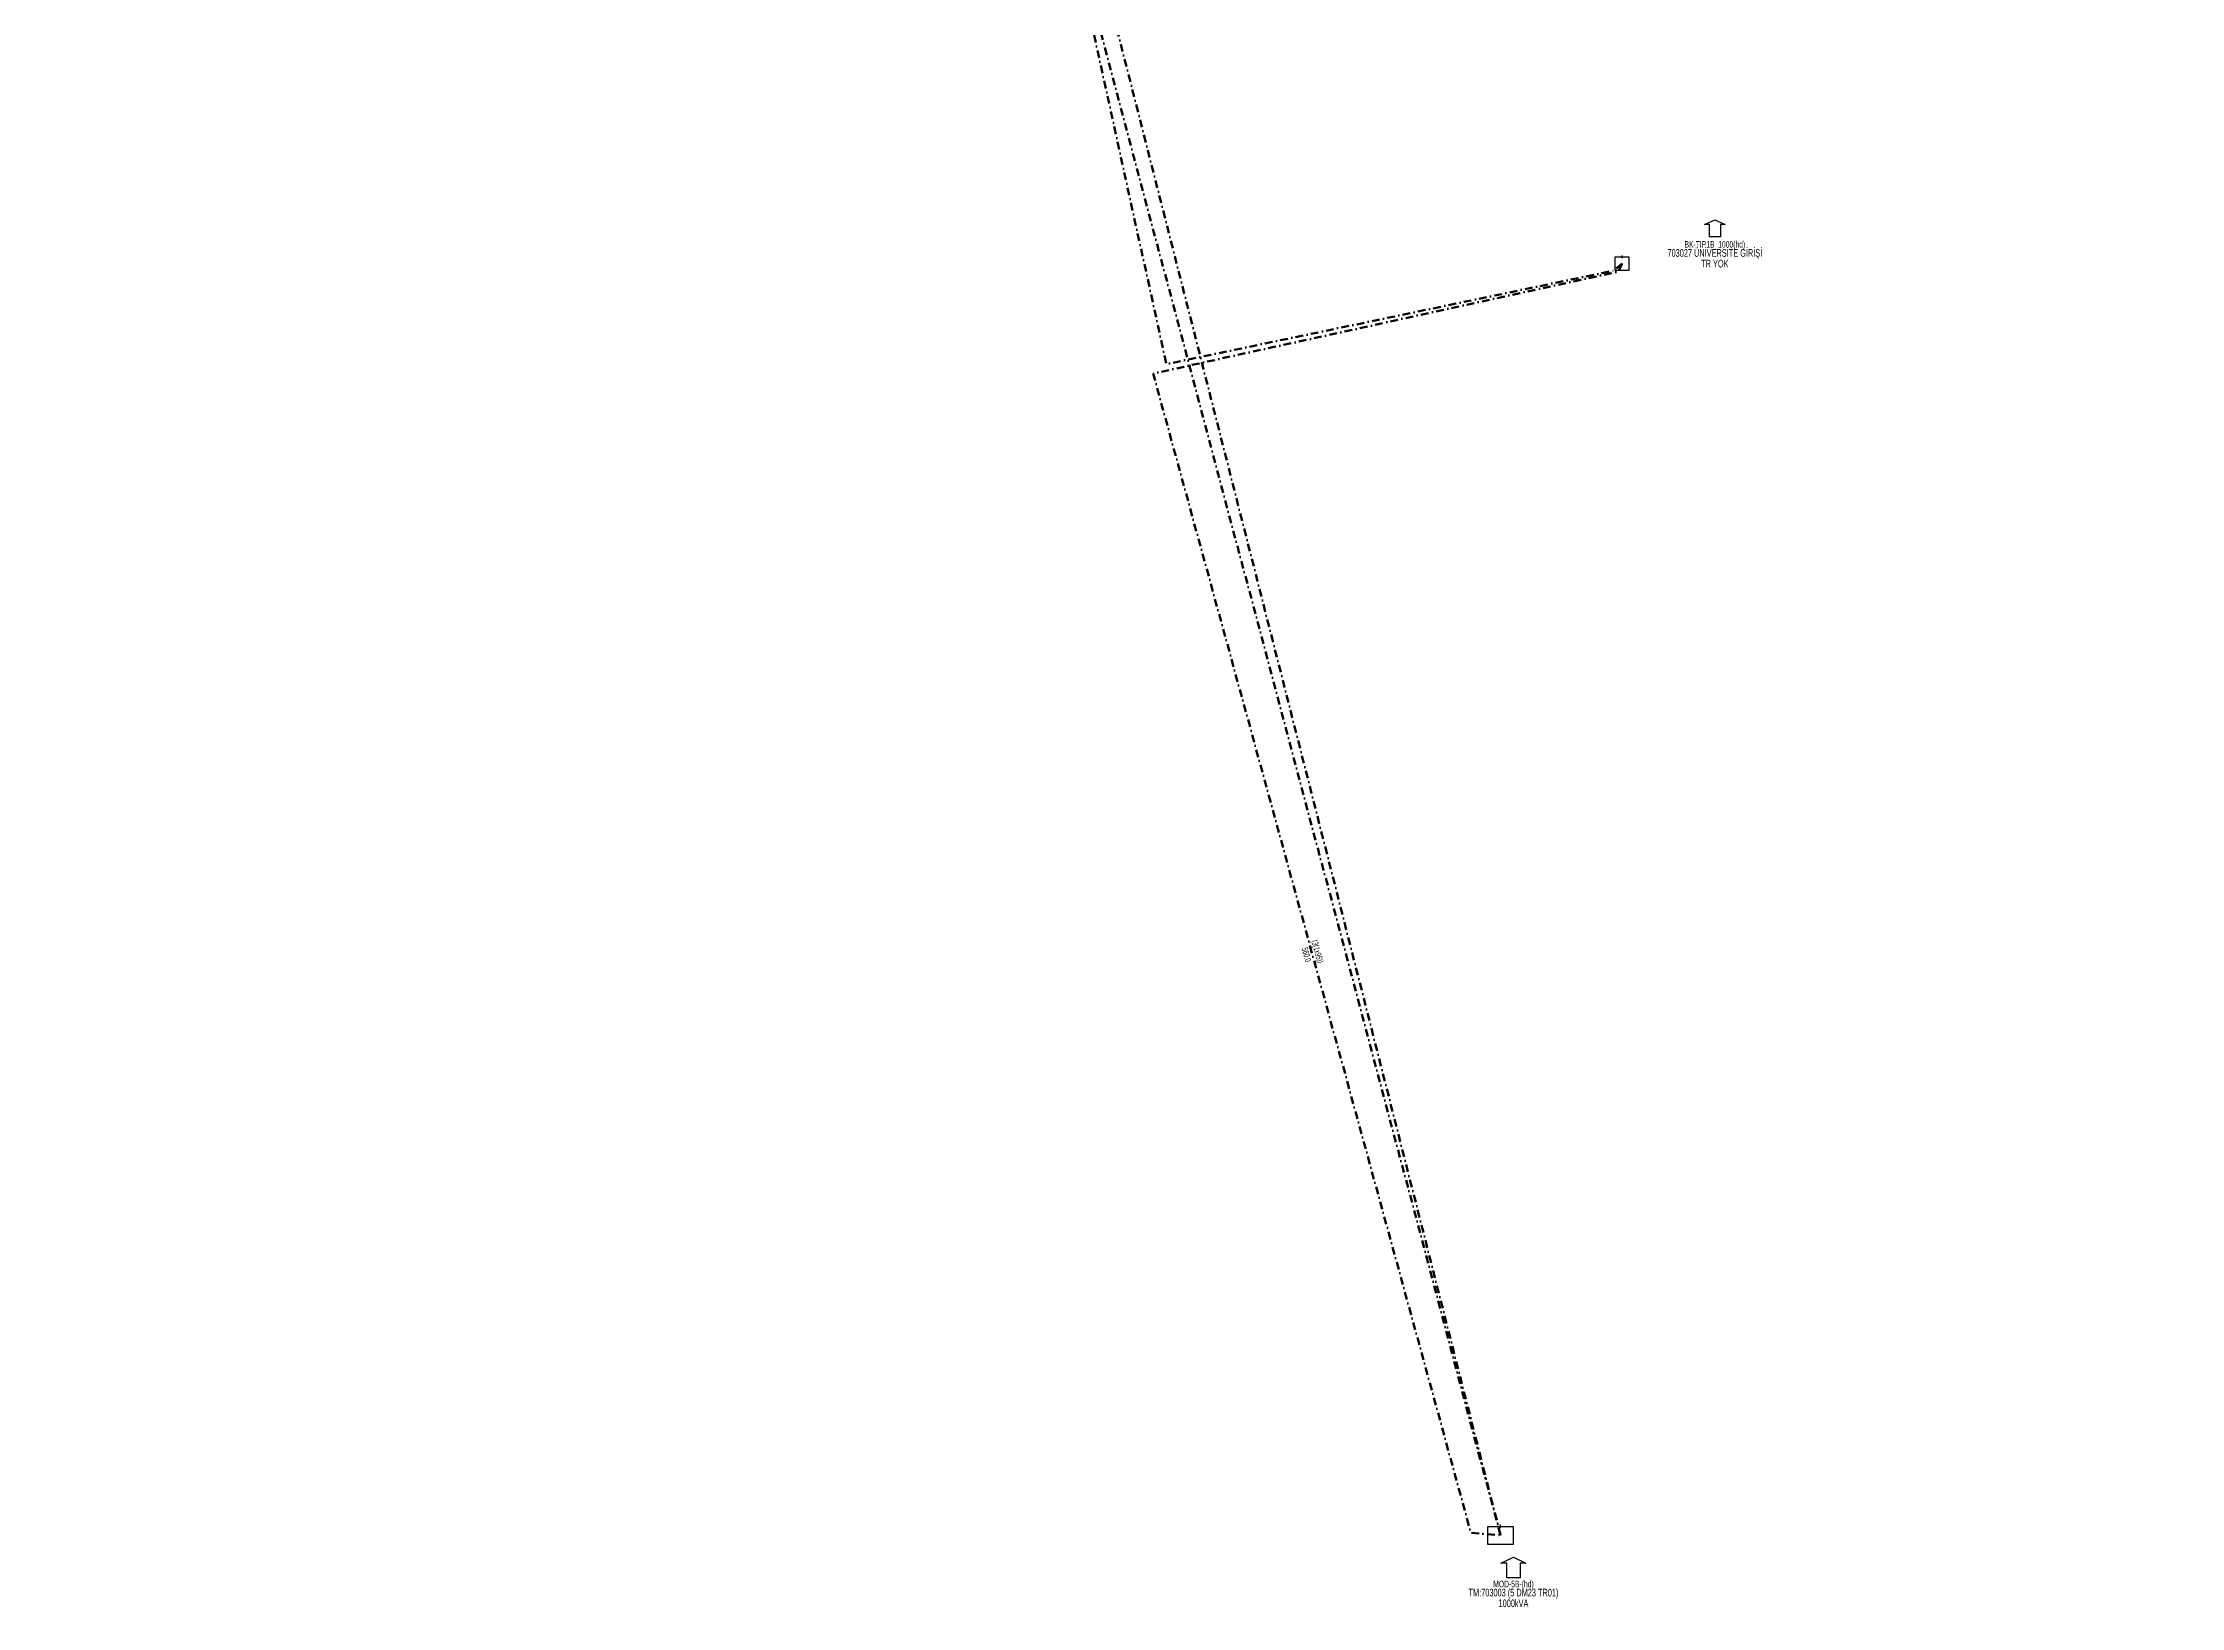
# Model space of a CAD drawing. Header units: millimetres. Extents: x 554556 to 559004, y 4084130 to 4087120.
# Drawn here: x 556512 to 557210, y 4084130 to 4084641 of the extents above; entities that cross this region are included whole.
import ezdxf
from ezdxf.enums import TextEntityAlignment as Align

# ---------------------------------------------------------------- set-up
doc = ezdxf.new("R2010")
doc.units = ezdxf.units.MM
doc.linetypes.add('DASHDOT', pattern=[5, 2.5, -1.25, 0, -1.25])
doc.layers.add('HAT_OG_YERALTI_MEVCUT', color=48, linetype='DASHDOT', lineweight=70)
doc.layers.add('TRAFO_MEVCUT', color=5, linetype='Continuous', lineweight=30)
doc.styles.get("Standard").update_dxf_attribs({"font": 'Arial'})

# ---------------------------------------------------------------- blocks, each defined once
blk = doc.blocks.new('MEV_BINA_KARE')
at = {"layer": 'TRAFO_MEVCUT', "linetype": 'Continuous'}
for p, q in [((-2.25, -2.25), (-2.25, 2.25)), ((-2.25, 2.25), (2.25, 2.25)), ((0, 1.8), (0, 2.7)), ((2.25, 2.25), (2.25, -2.25)), ((2.25, -2.25), (-2.25, -2.25))]:
    blk.add_line(p, q, dxfattribs=at)
blk = doc.blocks.new('MEV_MOD')
at = {"layer": 'TRAFO_MEVCUT', "linetype": 'Continuous'}
for p, q in [((-3.4, 2), (0, 3.6)), ((-1.8, 2), (-3.4, 2)), ((-1.8, -2), (-1.8, 2)), ((0, 3.6), (3.4, 2)), ((3.4, 2), (1.8, 2)), ((1.8, 2), (1.8, -2)), ((1.8, -2), (-1.8, -2))]:
    blk.add_line(p, q, dxfattribs=at)
blk = doc.blocks.new('MEV_BETKOSK')
at = {"layer": 'TRAFO_MEVCUT', "linetype": 'Continuous'}
for p, q in [((-3.4, 2), (0, 3.6)), ((-1.8, 2), (-3.4, 2)), ((-1.8, -2), (-1.8, 2)), ((0, 3.6), (3.4, 2)), ((3.4, 2), (1.8, 2)), ((1.8, 2), (1.8, -2)), ((1.8, -2), (-1.8, -2))]:
    blk.add_line(p, q, dxfattribs=at)

msp = doc.modelspace()

# ---------------------------------------------------------------- linework, layer by layer
at = {"layer": 'HAT_OG_YERALTI_MEVCUT', "flags": 128}
for points in [[(556987.792523, 4084153.935905), (556775.918808, 4084986.16008), (556512.123138, 4085579.47159), (556792.689258, 4085611.346143), (557226.219593, 4085692.029726), (557206.690577, 4085739.108603), (557148.697505, 4085843.496067), (557213.299786, 4085876.608492), (557685.692326, 4085871.60311), (557686.248507, 4085911.091982), (557685.971198, 4085940.814557), (557689.308286, 4085950.408685), (557711.122964, 4085974.723149), (557718.909502, 4085978.477373), (557891.447271, 4085977.850507), (558045.556668, 4085976.85727), (558084.405964, 4085993.507069), (558123.413739, 4085916.196477), (558145.900454, 4085873.264276), (558159.99965, 4085863.394839), (558168.782239, 4085838.83418), (558182.151982, 4085846.962984), (558192.63386, 4085848.353437), (558216.057649, 4085852.096965), (558286.691157, 4085862.354931), (558304.660091, 4085866.098459), (558328.725628, 4085875.189884), (558421.260109, 4085908.206532), (558443.86582, 4085987.326521), (558455.232825, 4086025.698675), (558442.774305, 4086138.44626), (558419.136052, 4086141.322895)], [(557473.457977, 4085780.413567), (557211.572831, 4085730.739025), (557226.219593, 4085690.634796), (556823.162732, 4085616.60019), (556517.026915, 4085579.12132), (556757.303957, 4085020.729943), (556987.792523, 4084153.935905)], [(557027.434916, 4084569.045595), (557024.493549, 4084566.692501), (556878.748839, 4084536.249358), (556809.361486, 4084852.253363), (556754.432937, 4084835.600816), (556750.59, 4084841.593)], [(557027.434916, 4084569.045595), (557026.242632, 4084566.447829), (556874.438707, 4084533.180973), (556978.113918, 4084154.814104), (556987.792523, 4084153.935905)]]:
    msp.add_lwpolyline(points, dxfattribs=at)

# ---------------------------------------------------------------- block references
at = {"layer": 'TRAFO_MEVCUT'}
for name, p in [('MEV_BETKOSK', (557057.730345, 4084579.780936)), ('MEV_BINA_KARE', (557027.434916, 4084569.045595))]:
    msp.add_blockref(name, p, dxfattribs=at)
for name, p, xscale, yscale, zscale in [('MEV_BINA_KARE', (556987.792523, 4084153.935905), 1.85, 1.3, 1.85), ('MEV_MOD', (556992.022142, 4084142.522925), 1.199999999999999, 1.199999999999999, 1.199999999999999)]:
    msp.add_blockref(name, p, dxfattribs=dict(at, xscale=xscale, yscale=yscale, zscale=zscale))

# ---------------------------------------------------------------- texts
at = {"layer": 'HAT_OG_YERALTI_MEVCUT', "lineweight": 30, "width": 0.53}
msp.add_text('(3(1x95))', height=2.05, rotation=285.323349, dxfattribs=at).set_placement((556927.096095, 4084344.222165), align=Align.CENTER)
msp.add_text('560.0', height=2.05, rotation=285.323349, dxfattribs=at).set_placement((556925.45653, 4084343.772912), align=Align.TOP_CENTER)
at = {"layer": 'TRAFO_MEVCUT', "width": 0.6}
for s, height, p in [('BK-TIP1B_1000(hd)', 2.1, (557057.730345, 4084574.280936)), ('703027 ÜNİVERSİTE GİRİŞİ', 2.5, (557057.730345, 4084571.280936)), ('TR YOK', 2.5, (557057.730345, 4084567.780936)), ('TM:703003 (5 DM23 TR01)', 2.5, (556992.022142, 4084134.022925)), ('MOD-5B-(hd)', 2.1, (556992.022142, 4084137.022925)), ('1000kVA', 2.5, (556992.022142, 4084130.522925))]:
    msp.add_text(s, height=height, dxfattribs=at).set_placement(p, align=Align.CENTER)

doc.saveas('drawing.dxf')
